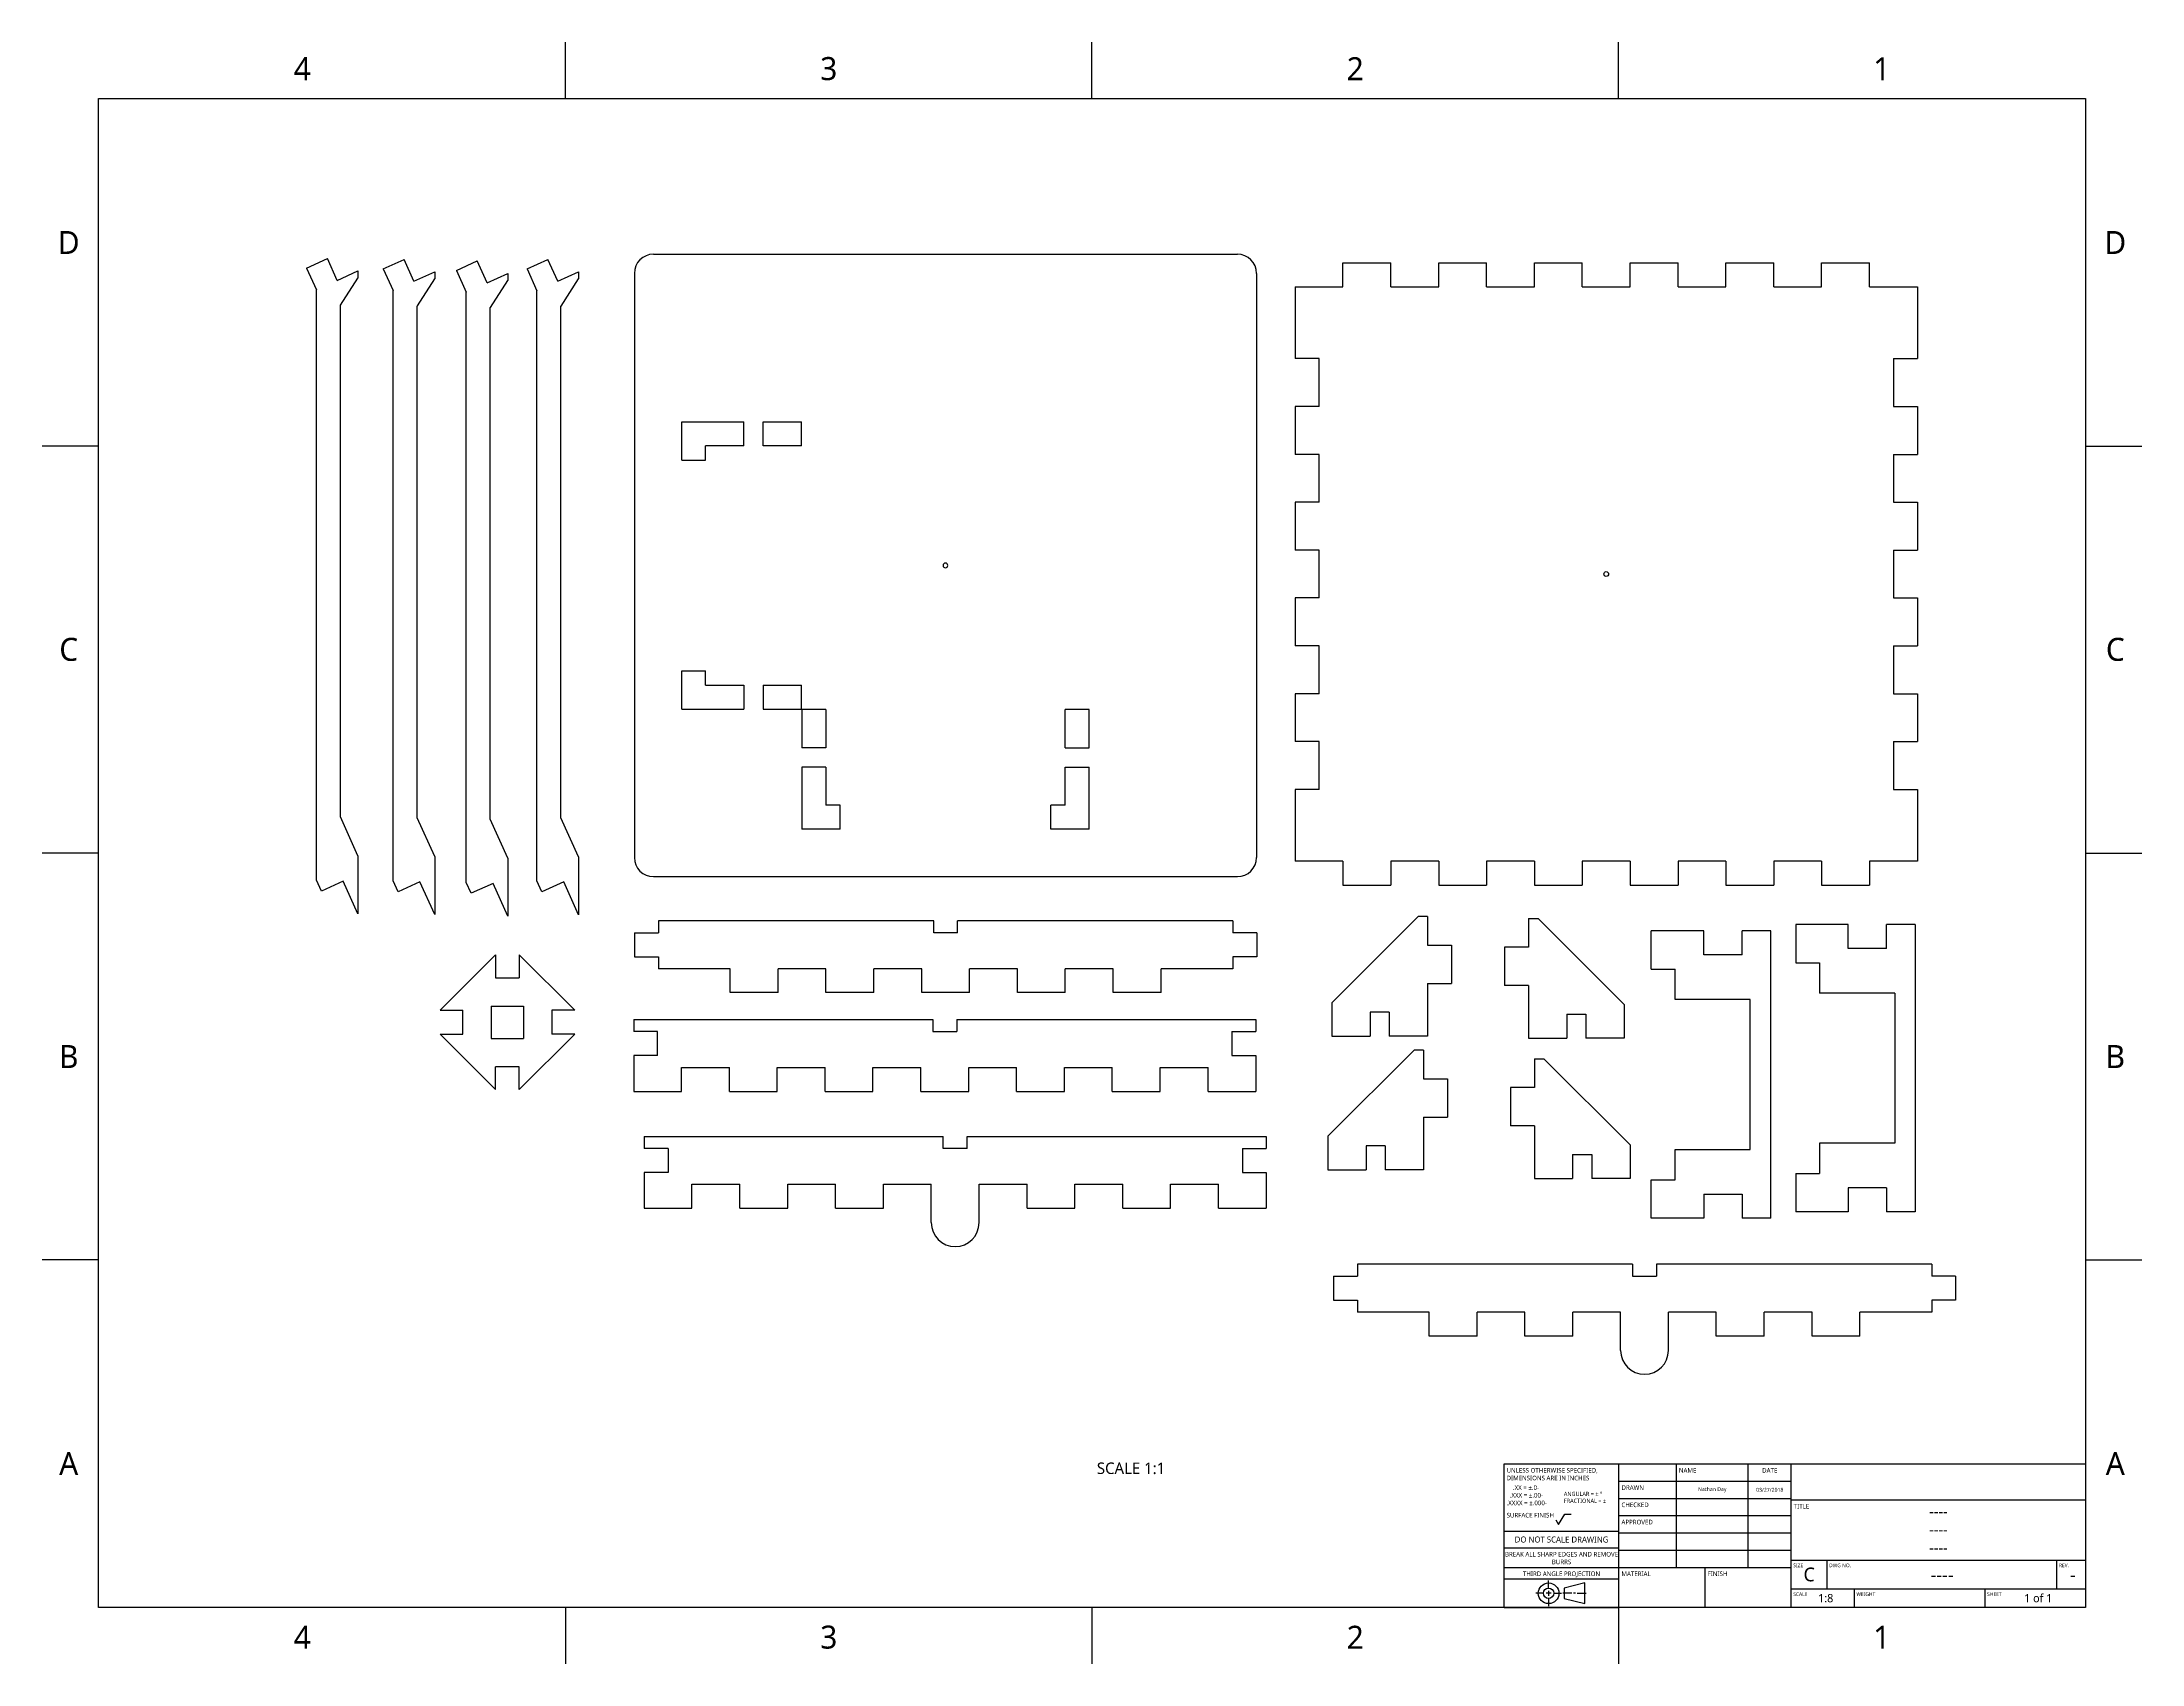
# Model space of a CAD drawing. Extents: x 0 to 22, y 0 to 17.
import ezdxf

# ---------------------------------------------------------------- set-up
doc = ezdxf.new("R2010")
doc.units = 0
doc.header["$LTSCALE"] = 0.5
doc.header["$MEASUREMENT"] = 0
for name, color, linetype in [('ANNOTATION_TEXT', 7, 'CONTINUOUS'), ('BORDER_FRAME', 7, 'CONTINUOUS'), ('BORDER_ZONES', 7, 'CONTINUOUS'), ('TITLE_BLOCK', 7, 'CONTINUOUS'), ('VISIBLE', 7, 'CONTINUOUS')]:
    doc.layers.add(name, color=color, linetype=linetype)
doc.styles.add('ONSHAPE-STANDARD', font='NotoSans-Regular.ttf')
doc.styles.add('ONSHAPE-STANDARD-FIELDS', font='')
doc.styles.get('ONSHAPE-STANDARD-FIELDS').set_extended_font_data('Noto Sans')

msp = doc.modelspace()

# ---------------------------------------------------------------- linework, layer by layer
at = {"layer": 'BORDER_FRAME'}
for p, q in [((0.62, 0.62), (0.62, 16.38)), ((0.62, 16.38), (21.38, 16.38)), ((21.38, 16.38), (21.38, 0.62)), ((21.38, 0.62), (0.62, 0.62))]:
    msp.add_line(p, q, dxfattribs=at)
at = {"layer": 'BORDER_ZONES'}
for p, q in [((5.5, 16.38), (5.5, 16.969)), ((11, 16.38), (11, 16.969)), ((16.5, 16.38), (16.5, 16.969)), ((0.62, 12.75), (0.031, 12.75)), ((21.38, 12.75), (21.969, 12.75)), ((0.62, 8.5), (0.031, 8.5)), ((21.38, 8.5), (21.969, 8.5)), ((0.62, 4.25), (0.031, 4.25)), ((21.38, 4.25), (21.969, 4.25)), ((5.5, 0.62), (5.5, 0.031)), ((11, 0.62), (11, 0.031)), ((16.5, 0.62), (16.5, 0.031))]:
    msp.add_line(p, q, dxfattribs=at)
at = {"layer": 'TITLE_BLOCK'}
for p, q in [((15.305, 0.62), (15.305, 2.12)), ((15.305, 2.12), (16.505, 2.12)), ((16.505, 0.62), (16.505, 2.12)), ((16.505, 2.12), (18.305, 2.12)), ((17.105, 1.04), (17.105, 2.12)), ((17.855, 1.04), (17.855, 2.12)), ((18.305, 0.62), (18.305, 2.12)), ((18.305, 2.12), (21.38, 2.12)), ((16.505, 1.94), (18.305, 1.94)), ((16.505, 1.76), (18.305, 1.76)), ((15.845, 1.538), (15.875, 1.486)), ((15.875, 1.486), (15.938, 1.595)), ((15.938, 1.595), (16.004, 1.595)), ((16.505, 1.58), (18.305, 1.58)), ((18.305, 1.745), (21.38, 1.745)), ((15.305, 1.418), (16.505, 1.418)), ((16.505, 1.4), (18.305, 1.4)), ((15.305, 1.244), (16.505, 1.244)), ((16.505, 1.22), (18.305, 1.22)), ((18.305, 1.115), (21.38, 1.115)), ((18.68, 0.815), (18.68, 1.115)), ((21.08, 0.815), (21.08, 1.115)), ((15.305, 1.04), (16.505, 1.04)), ((15.305, 0.92), (16.505, 0.92)), ((15.77, 0.823), (15.77, 0.904)), ((16.505, 1.04), (18.305, 1.04)), ((17.405, 0.62), (17.405, 1.04)), ((15.716, 0.769), (15.635, 0.769)), ((15.797, 0.769), (15.743, 0.769)), ((15.77, 0.796), (15.77, 0.742)), ((15.77, 0.715), (15.77, 0.634)), ((15.824, 0.769), (15.905, 0.769)), ((16.013, 0.769), (15.918, 0.769)), ((16.148, 0.877), (15.932, 0.823)), ((15.932, 0.823), (15.932, 0.715)), ((15.932, 0.715), (16.148, 0.661)), ((16.051, 0.769), (16.029, 0.769)), ((16.067, 0.769), (16.162, 0.769)), ((16.148, 0.661), (16.148, 0.877)), ((18.305, 0.815), (21.38, 0.815)), ((18.965, 0.62), (18.965, 0.815)), ((20.33, 0.62), (20.33, 0.815)), ((15.305, 0.62), (16.505, 0.62))]:
    msp.add_line(p, q, dxfattribs=at)
for radius in [0.108, 0.054]:
    msp.add_circle((15.77, 0.769), radius, dxfattribs=at)
at = {"layer": 'VISIBLE'}
for p, q in [((2.795, 14.609), (3.012, 14.707)), ((3.115, 14.479), (3.012, 14.707)), ((3.596, 14.601), (3.813, 14.699)), ((3.917, 14.471), (3.813, 14.699)), ((6.419, 14.753), (12.519, 14.753)), ((2.795, 14.609), (2.898, 14.381)), ((3.115, 14.479), (3.332, 14.578)), ((3.15, 14.221), (3.332, 14.503)), ((3.332, 14.578), (3.332, 14.503)), ((3.596, 14.601), (3.7, 14.373)), ((3.917, 14.471), (4.134, 14.57)), ((3.952, 14.213), (4.134, 14.495)), ((4.134, 14.57), (4.134, 14.495)), ((4.36, 14.584), (4.577, 14.683)), ((4.36, 14.584), (4.463, 14.356)), ((4.68, 14.455), (4.577, 14.683)), ((4.68, 14.455), (4.897, 14.553)), ((4.897, 14.553), (4.897, 14.479)), ((5.098, 14.6), (5.316, 14.698)), ((5.098, 14.6), (5.202, 14.372)), ((5.419, 14.471), (5.316, 14.698)), ((5.419, 14.471), (5.636, 14.569)), ((5.454, 14.212), (5.636, 14.495)), ((5.636, 14.569), (5.636, 14.495)), ((6.219, 14.553), (6.219, 8.453)), ((12.719, 14.553), (12.719, 8.453)), ((13.622, 14.413), (13.622, 14.663)), ((13.622, 14.663), (14.122, 14.663)), ((14.122, 14.413), (14.122, 14.663)), ((14.622, 14.413), (14.622, 14.663)), ((14.622, 14.663), (15.122, 14.663)), ((15.122, 14.413), (15.122, 14.663)), ((15.622, 14.413), (15.622, 14.663)), ((15.622, 14.663), (16.122, 14.663)), ((16.122, 14.413), (16.122, 14.663)), ((16.622, 14.413), (16.622, 14.663)), ((16.622, 14.663), (17.122, 14.663)), ((17.122, 14.413), (17.122, 14.663)), ((17.622, 14.413), (17.622, 14.663)), ((17.622, 14.663), (18.122, 14.663)), ((18.122, 14.413), (18.122, 14.663)), ((18.622, 14.413), (18.622, 14.663)), ((18.622, 14.663), (19.122, 14.663)), ((19.122, 14.413), (19.122, 14.663)), ((2.898, 8.217), (2.898, 14.381)), ((3.7, 8.209), (3.7, 14.373)), ((4.463, 8.192), (4.463, 14.356)), ((4.715, 14.196), (4.897, 14.479)), ((5.202, 8.208), (5.202, 14.372)), ((13.122, 14.413), (13.622, 14.413)), ((13.122, 14.413), (13.122, 13.663)), ((14.122, 14.413), (14.622, 14.413)), ((15.122, 14.413), (15.622, 14.413)), ((16.122, 14.413), (16.622, 14.413)), ((17.122, 14.413), (17.622, 14.413)), ((18.122, 14.413), (18.622, 14.413)), ((19.122, 14.413), (19.622, 14.413)), ((19.622, 14.413), (19.622, 13.663)), ((3.148, 14.22), (3.15, 14.221)), ((3.148, 8.876), (3.148, 14.22)), ((3.95, 14.212), (3.952, 14.213)), ((3.95, 8.868), (3.95, 14.212)), ((4.713, 14.195), (4.715, 14.196)), ((4.713, 8.852), (4.713, 14.195)), ((5.452, 14.211), (5.454, 14.212)), ((5.452, 8.867), (5.452, 14.211)), ((13.372, 13.663), (13.122, 13.663)), ((13.372, 13.163), (13.372, 13.663)), ((19.372, 13.663), (19.622, 13.663)), ((19.372, 13.663), (19.372, 13.163)), ((13.372, 13.163), (13.122, 13.163)), ((13.122, 13.163), (13.122, 12.663)), ((19.372, 13.163), (19.622, 13.163)), ((19.622, 13.163), (19.622, 12.663)), ((6.714, 13.003), (7.364, 13.003)), ((6.714, 12.603), (6.714, 13.003)), ((7.364, 12.753), (7.364, 13.003)), ((7.564, 12.753), (7.564, 13.003)), ((7.564, 13.003), (7.964, 13.003)), ((7.964, 12.753), (7.964, 13.003)), ((6.964, 12.603), (6.964, 12.753)), ((7.364, 12.753), (6.964, 12.753)), ((7.964, 12.753), (7.564, 12.753)), ((6.714, 12.603), (6.964, 12.603)), ((13.372, 12.663), (13.122, 12.663)), ((13.372, 12.163), (13.372, 12.663)), ((19.372, 12.663), (19.622, 12.663)), ((19.372, 12.663), (19.372, 12.163)), ((13.372, 12.163), (13.122, 12.163)), ((13.122, 12.163), (13.122, 11.663)), ((19.372, 12.163), (19.622, 12.163)), ((19.622, 12.163), (19.622, 11.663)), ((13.372, 11.663), (13.122, 11.663)), ((13.372, 11.163), (13.372, 11.663)), ((19.372, 11.663), (19.372, 11.163)), ((19.372, 11.663), (19.622, 11.663)), ((13.122, 11.163), (13.122, 10.663)), ((13.372, 11.163), (13.122, 11.163)), ((19.372, 11.163), (19.622, 11.163)), ((19.622, 11.163), (19.622, 10.663)), ((13.372, 10.663), (13.122, 10.663)), ((13.372, 10.163), (13.372, 10.663)), ((19.372, 10.663), (19.622, 10.663)), ((19.372, 10.663), (19.372, 10.163)), ((6.714, 10.003), (6.714, 10.403)), ((6.714, 10.403), (6.964, 10.403)), ((6.964, 10.253), (6.964, 10.403)), ((6.964, 10.253), (7.364, 10.253)), ((7.364, 10.253), (7.364, 10.003)), ((7.564, 10.253), (7.964, 10.253)), ((7.564, 10.253), (7.564, 10.003)), ((7.964, 10.003), (7.964, 10.253)), ((13.372, 10.163), (13.122, 10.163)), ((13.122, 10.163), (13.122, 9.663)), ((19.372, 10.163), (19.622, 10.163)), ((19.622, 10.163), (19.622, 9.663)), ((6.714, 10.003), (7.364, 10.003)), ((7.564, 10.003), (7.964, 10.003)), ((8.219, 9.998), (7.969, 9.998)), ((7.969, 9.998), (7.969, 9.598)), ((8.219, 9.998), (8.219, 9.598)), ((10.969, 9.998), (10.719, 9.998)), ((10.719, 9.598), (10.719, 9.998)), ((10.969, 9.598), (10.969, 9.998)), ((13.372, 9.663), (13.122, 9.663)), ((13.372, 9.163), (13.372, 9.663)), ((19.372, 9.663), (19.622, 9.663)), ((19.372, 9.663), (19.372, 9.163)), ((8.219, 9.598), (7.969, 9.598)), ((10.719, 9.598), (10.969, 9.598)), ((7.969, 9.398), (7.969, 8.748)), ((8.219, 9.398), (7.969, 9.398)), ((8.219, 9.398), (8.219, 8.998)), ((10.719, 8.998), (10.719, 9.398)), ((10.719, 9.398), (10.969, 9.398)), ((10.969, 8.748), (10.969, 9.398)), ((8.369, 8.998), (8.219, 8.998)), ((8.369, 8.748), (8.369, 8.998)), ((10.719, 8.998), (10.569, 8.998)), ((10.569, 8.748), (10.569, 8.998)), ((13.122, 9.163), (13.122, 8.413)), ((13.372, 9.163), (13.122, 9.163)), ((19.372, 9.163), (19.622, 9.163)), ((19.622, 9.163), (19.622, 8.413)), ((3.332, 8.47), (3.148, 8.876)), ((4.134, 8.462), (3.95, 8.868)), ((4.897, 8.445), (4.713, 8.852)), ((5.636, 8.461), (5.452, 8.867)), ((8.369, 8.748), (7.969, 8.748)), ((10.969, 8.748), (10.569, 8.748)), ((3.332, 8.47), (3.332, 7.865)), ((4.134, 8.462), (4.134, 7.857)), ((4.897, 8.445), (4.897, 7.84)), ((5.636, 8.461), (5.636, 7.856)), ((13.622, 8.413), (13.122, 8.413)), ((13.622, 8.413), (13.622, 8.163)), ((14.122, 8.413), (14.122, 8.163)), ((14.622, 8.413), (14.122, 8.413)), ((14.622, 8.413), (14.622, 8.163)), ((15.122, 8.413), (15.122, 8.163)), ((15.622, 8.413), (15.122, 8.413)), ((15.622, 8.413), (15.622, 8.163)), ((16.622, 8.413), (16.122, 8.413)), ((16.122, 8.413), (16.122, 8.163)), ((16.622, 8.413), (16.622, 8.163)), ((17.622, 8.413), (17.122, 8.413)), ((17.122, 8.413), (17.122, 8.163)), ((17.622, 8.413), (17.622, 8.163)), ((18.622, 8.413), (18.122, 8.413)), ((18.122, 8.413), (18.122, 8.163)), ((18.622, 8.413), (18.622, 8.163)), ((19.622, 8.413), (19.122, 8.413)), ((19.122, 8.413), (19.122, 8.163)), ((2.95, 8.103), (2.898, 8.217)), ((3.177, 8.206), (2.95, 8.103)), ((3.332, 7.865), (3.177, 8.206)), ((3.751, 8.095), (3.7, 8.209)), ((3.979, 8.198), (3.751, 8.095)), ((4.134, 7.857), (3.979, 8.198)), ((4.515, 8.079), (4.463, 8.192)), ((4.743, 8.182), (4.515, 8.079)), ((4.897, 7.84), (4.743, 8.182)), ((5.253, 8.094), (5.202, 8.208)), ((5.481, 8.198), (5.253, 8.094)), ((5.636, 7.856), (5.481, 8.198)), ((6.419, 8.253), (12.519, 8.253)), ((13.622, 8.163), (14.122, 8.163)), ((14.622, 8.163), (15.122, 8.163)), ((15.622, 8.163), (16.122, 8.163)), ((16.622, 8.163), (17.122, 8.163)), ((17.622, 8.163), (18.122, 8.163)), ((18.622, 8.163), (19.122, 8.163)), ((6.471, 7.792), (6.471, 7.667)), ((9.346, 7.792), (6.471, 7.792)), ((9.346, 7.667), (9.346, 7.792)), ((9.596, 7.667), (9.596, 7.792)), ((12.471, 7.792), (9.596, 7.792)), ((12.471, 7.792), (12.471, 7.667)), ((14.406, 7.837), (13.506, 6.937)), ((14.506, 7.837), (14.406, 7.837)), ((14.506, 7.837), (14.506, 7.537)), ((15.56, 7.817), (15.56, 7.517)), ((15.56, 7.817), (15.66, 7.817)), ((15.66, 7.817), (16.56, 6.917)), ((16.841, 7.286), (16.841, 7.686)), ((17.391, 7.686), (16.841, 7.686)), ((17.391, 7.436), (17.391, 7.686)), ((17.791, 7.436), (17.791, 7.686)), ((18.091, 7.686), (17.791, 7.686)), ((18.091, 4.686), (18.091, 7.686)), ((18.351, 7.753), (18.351, 7.353)), ((18.901, 7.753), (18.351, 7.753)), ((18.901, 7.503), (18.901, 7.753)), ((19.301, 7.503), (19.301, 7.753)), ((19.601, 7.753), (19.301, 7.753)), ((19.601, 7.753), (19.601, 4.753)), ((6.221, 7.667), (6.221, 7.417)), ((6.221, 7.667), (6.471, 7.667)), ((9.596, 7.667), (9.346, 7.667)), ((12.721, 7.667), (12.471, 7.667)), ((12.721, 7.667), (12.721, 7.417)), ((14.506, 7.537), (14.756, 7.537)), ((14.756, 7.537), (14.756, 7.137)), ((15.56, 7.517), (15.31, 7.517)), ((15.31, 7.517), (15.31, 7.117)), ((19.301, 7.503), (18.901, 7.503)), ((4.767, 7.436), (4.189, 6.857)), ((4.767, 7.436), (4.767, 7.198)), ((5.017, 7.436), (5.017, 7.198)), ((5.596, 6.857), (5.017, 7.436)), ((6.221, 7.417), (6.471, 7.417)), ((6.471, 7.417), (6.471, 7.292)), ((7.221, 7.292), (6.471, 7.292)), ((7.221, 7.042), (7.221, 7.292)), ((7.721, 7.042), (7.721, 7.292)), ((8.221, 7.292), (7.721, 7.292)), ((8.221, 7.042), (8.221, 7.292)), ((8.721, 7.042), (8.721, 7.292)), ((9.221, 7.292), (8.721, 7.292)), ((9.221, 7.042), (9.221, 7.292)), ((9.721, 7.042), (9.721, 7.292)), ((10.221, 7.292), (9.721, 7.292)), ((10.221, 7.042), (10.221, 7.292)), ((10.721, 7.042), (10.721, 7.292)), ((11.221, 7.292), (10.721, 7.292)), ((11.221, 7.042), (11.221, 7.292)), ((12.471, 7.292), (11.721, 7.292)), ((11.721, 7.042), (11.721, 7.292)), ((12.471, 7.417), (12.471, 7.292)), ((12.721, 7.417), (12.471, 7.417)), ((16.841, 7.286), (17.091, 7.286)), ((17.091, 6.97), (17.091, 7.286)), ((17.791, 7.436), (17.391, 7.436)), ((18.351, 7.353), (18.601, 7.353)), ((18.601, 7.353), (18.601, 7.037)), ((4.767, 7.198), (5.017, 7.198)), ((7.721, 7.042), (7.221, 7.042)), ((8.721, 7.042), (8.221, 7.042)), ((9.721, 7.042), (9.221, 7.042)), ((10.721, 7.042), (10.221, 7.042)), ((11.721, 7.042), (11.221, 7.042)), ((14.506, 7.137), (14.506, 6.587)), ((14.506, 7.137), (14.756, 7.137)), ((15.56, 7.117), (15.31, 7.117)), ((15.56, 7.117), (15.56, 6.567)), ((19.386, 7.037), (18.601, 7.037)), ((19.386, 7.037), (19.386, 5.47)), ((4.189, 6.857), (4.427, 6.857)), ((4.427, 6.607), (4.427, 6.857)), ((4.722, 6.902), (5.062, 6.902)), ((4.722, 6.902), (4.722, 6.562)), ((5.062, 6.902), (5.062, 6.562)), ((5.596, 6.857), (5.358, 6.857)), ((5.358, 6.857), (5.358, 6.607)), ((13.506, 6.937), (13.506, 6.587)), ((14.106, 6.837), (13.906, 6.837)), ((13.906, 6.837), (13.906, 6.587)), ((14.106, 6.837), (14.106, 6.587)), ((15.96, 6.817), (16.16, 6.817)), ((15.96, 6.817), (15.96, 6.567)), ((16.16, 6.817), (16.16, 6.567)), ((16.56, 6.917), (16.56, 6.567)), ((17.876, 6.97), (17.091, 6.97)), ((17.876, 5.403), (17.876, 6.97)), ((4.189, 6.607), (4.767, 6.029)), ((4.189, 6.607), (4.427, 6.607)), ((5.017, 6.029), (5.596, 6.607)), ((5.596, 6.607), (5.358, 6.607)), ((6.212, 6.761), (9.337, 6.761)), ((6.212, 6.761), (6.212, 6.636)), ((6.462, 6.636), (6.212, 6.636)), ((6.462, 6.386), (6.462, 6.636)), ((9.337, 6.761), (9.337, 6.636)), ((9.337, 6.636), (9.587, 6.636)), ((9.587, 6.761), (12.712, 6.761)), ((9.587, 6.761), (9.587, 6.636)), ((12.462, 6.636), (12.712, 6.636)), ((12.462, 6.636), (12.462, 6.386)), ((12.712, 6.761), (12.712, 6.636)), ((13.506, 6.587), (13.906, 6.587)), ((14.506, 6.587), (14.106, 6.587)), ((4.722, 6.562), (5.062, 6.562)), ((6.212, 6.386), (6.212, 6.011)), ((6.462, 6.386), (6.212, 6.386)), ((12.462, 6.386), (12.712, 6.386)), ((12.712, 6.386), (12.712, 6.011)), ((14.364, 6.442), (13.464, 5.542)), ((14.464, 6.442), (14.364, 6.442)), ((14.464, 6.442), (14.464, 6.142)), ((15.56, 6.567), (15.96, 6.567)), ((16.56, 6.567), (16.16, 6.567)), ((4.767, 6.029), (4.767, 6.267)), ((5.017, 6.267), (4.767, 6.267)), ((5.017, 6.029), (5.017, 6.267)), ((6.712, 6.261), (7.212, 6.261)), ((6.712, 6.011), (6.712, 6.261)), ((7.212, 6.011), (7.212, 6.261)), ((7.712, 6.261), (8.212, 6.261)), ((7.712, 6.011), (7.712, 6.261)), ((8.212, 6.011), (8.212, 6.261)), ((8.712, 6.261), (9.212, 6.261)), ((8.712, 6.011), (8.712, 6.261)), ((9.212, 6.011), (9.212, 6.261)), ((9.712, 6.261), (10.212, 6.261)), ((9.712, 6.011), (9.712, 6.261)), ((10.212, 6.011), (10.212, 6.261)), ((10.712, 6.261), (11.212, 6.261)), ((10.712, 6.011), (10.712, 6.261)), ((11.212, 6.011), (11.212, 6.261)), ((11.712, 6.261), (12.212, 6.261)), ((11.712, 6.011), (11.712, 6.261)), ((12.212, 6.011), (12.212, 6.261)), ((15.621, 6.352), (15.621, 6.052)), ((15.621, 6.352), (15.721, 6.352)), ((15.721, 6.352), (16.621, 5.452)), ((6.212, 6.011), (6.712, 6.011)), ((7.212, 6.011), (7.712, 6.011)), ((8.212, 6.011), (8.712, 6.011)), ((9.212, 6.011), (9.712, 6.011)), ((10.212, 6.011), (10.712, 6.011)), ((11.212, 6.011), (11.712, 6.011)), ((12.212, 6.011), (12.712, 6.011)), ((14.464, 6.142), (14.714, 6.142)), ((14.714, 6.142), (14.714, 5.742)), ((15.371, 6.052), (15.371, 5.652)), ((15.621, 6.052), (15.371, 6.052)), ((14.464, 5.742), (14.714, 5.742)), ((14.464, 5.742), (14.464, 5.192)), ((6.321, 5.54), (6.321, 5.415)), ((6.321, 5.54), (9.446, 5.54)), ((9.446, 5.415), (9.446, 5.54)), ((9.696, 5.415), (9.696, 5.54)), ((9.696, 5.54), (12.821, 5.54)), ((12.821, 5.54), (12.821, 5.415)), ((13.464, 5.542), (13.464, 5.192)), ((15.621, 5.652), (15.371, 5.652)), ((15.621, 5.652), (15.621, 5.102)), ((6.571, 5.415), (6.321, 5.415)), ((6.571, 5.415), (6.571, 5.165)), ((9.696, 5.415), (9.446, 5.415)), ((12.571, 5.415), (12.821, 5.415)), ((12.571, 5.415), (12.571, 5.165)), ((14.064, 5.442), (13.864, 5.442)), ((13.864, 5.442), (13.864, 5.192)), ((14.064, 5.442), (14.064, 5.192)), ((16.021, 5.352), (16.221, 5.352)), ((16.021, 5.352), (16.021, 5.102)), ((16.221, 5.352), (16.221, 5.102)), ((16.621, 5.452), (16.621, 5.102)), ((17.091, 5.086), (17.091, 5.403)), ((17.091, 5.403), (17.876, 5.403)), ((18.601, 5.47), (18.601, 5.153)), ((19.386, 5.47), (18.601, 5.47)), ((6.321, 5.165), (6.321, 4.79)), ((6.571, 5.165), (6.321, 5.165)), ((12.571, 5.165), (12.821, 5.165)), ((12.821, 5.165), (12.821, 4.79)), ((13.464, 5.192), (13.864, 5.192)), ((14.464, 5.192), (14.064, 5.192)), ((15.621, 5.102), (16.021, 5.102)), ((16.621, 5.102), (16.221, 5.102)), ((16.841, 4.686), (16.841, 5.086)), ((16.841, 5.086), (17.091, 5.086)), ((18.351, 5.153), (18.351, 4.753)), ((18.351, 5.153), (18.601, 5.153)), ((6.821, 5.04), (7.321, 5.04)), ((6.821, 4.79), (6.821, 5.04)), ((7.321, 4.79), (7.321, 5.04)), ((7.821, 5.04), (8.321, 5.04)), ((7.821, 4.79), (7.821, 5.04)), ((8.321, 4.79), (8.321, 5.04)), ((8.821, 5.04), (9.321, 5.04)), ((8.821, 4.79), (8.821, 5.04)), ((9.321, 4.64), (9.321, 5.04)), ((9.821, 5.04), (10.321, 5.04)), ((9.821, 4.64), (9.821, 5.04)), ((10.321, 4.79), (10.321, 5.04)), ((10.821, 5.04), (11.321, 5.04)), ((10.821, 4.79), (10.821, 5.04)), ((11.321, 4.79), (11.321, 5.04)), ((11.821, 5.04), (12.321, 5.04)), ((11.821, 4.79), (11.821, 5.04)), ((12.321, 4.79), (12.321, 5.04)), ((17.391, 4.936), (17.791, 4.936)), ((17.391, 4.936), (17.391, 4.686)), ((17.791, 4.936), (17.791, 4.686)), ((19.301, 5.003), (18.901, 5.003)), ((18.901, 5.003), (18.901, 4.753)), ((19.301, 5.003), (19.301, 4.753)), ((6.321, 4.79), (6.821, 4.79)), ((7.321, 4.79), (7.821, 4.79)), ((8.321, 4.79), (8.821, 4.79)), ((10.321, 4.79), (10.821, 4.79)), ((11.321, 4.79), (11.821, 4.79)), ((12.321, 4.79), (12.821, 4.79)), ((17.391, 4.686), (16.841, 4.686)), ((18.091, 4.686), (17.791, 4.686)), ((18.901, 4.753), (18.351, 4.753)), ((19.601, 4.753), (19.301, 4.753)), ((16.647, 4.206), (13.772, 4.206)), ((13.772, 4.206), (13.772, 4.081)), ((16.647, 4.206), (16.647, 4.081)), ((19.772, 4.206), (16.897, 4.206)), ((16.897, 4.206), (16.897, 4.081)), ((19.772, 4.206), (19.772, 4.081)), ((13.522, 4.081), (13.522, 3.831)), ((13.522, 4.081), (13.772, 4.081)), ((16.647, 4.081), (16.897, 4.081)), ((20.022, 4.081), (19.772, 4.081)), ((20.022, 4.081), (20.022, 3.831)), ((13.522, 3.831), (13.772, 3.831)), ((13.772, 3.831), (13.772, 3.706)), ((20.022, 3.831), (19.772, 3.831)), ((19.772, 3.831), (19.772, 3.706)), ((14.522, 3.706), (13.772, 3.706)), ((14.522, 3.456), (14.522, 3.706)), ((15.522, 3.706), (15.022, 3.706)), ((15.022, 3.456), (15.022, 3.706)), ((15.522, 3.456), (15.522, 3.706)), ((16.522, 3.706), (16.022, 3.706)), ((16.022, 3.456), (16.022, 3.706)), ((16.522, 3.306), (16.522, 3.706)), ((17.022, 3.306), (17.022, 3.706)), ((17.522, 3.706), (17.022, 3.706)), ((17.522, 3.456), (17.522, 3.706)), ((18.022, 3.456), (18.022, 3.706)), ((18.522, 3.706), (18.022, 3.706)), ((18.522, 3.456), (18.522, 3.706)), ((19.772, 3.706), (19.022, 3.706)), ((19.022, 3.456), (19.022, 3.706)), ((15.022, 3.456), (14.522, 3.456)), ((16.022, 3.456), (15.522, 3.456)), ((18.022, 3.456), (17.522, 3.456)), ((19.022, 3.456), (18.522, 3.456))]:
    msp.add_line(p, q, dxfattribs=at)
at = {"layer": 'VISIBLE', "extrusion": (0, 0, -1)}
msp.add_circle((-9.469, 11.503), 0.025, dxfattribs=at)
at = {"layer": 'VISIBLE'}
msp.add_circle((16.372, 11.413), 0.025, dxfattribs=at)
for centre, radius, start, end in [((6.419, 14.553), 0.2, 90, 180), ((12.519, 14.553), 0.2, 0, 90), ((6.419, 8.453), 0.2, 180, 270), ((12.519, 8.453), 0.2, 270, 0), ((9.571, 4.64), 0.25, 180, 0), ((16.772, 3.306), 0.25, 180, 0)]:
    msp.add_arc(centre, radius, start, end, dxfattribs=at)

# ---------------------------------------------------------------- texts
at = {"layer": 'ANNOTATION_TEXT', "insert": (11.408, 2.135), "char_height": 0.12, "attachment_point": 2, "style": 'ONSHAPE-STANDARD'}
msp.add_mtext('SCALE 1:1', dxfattribs=at)
at = {"layer": 'BORDER_ZONES', "char_height": 0.24, "attachment_point": 5, "style": 'ONSHAPE-STANDARD'}
for s, insert in [('4', (2.75, 16.69)), ('3', (8.25, 16.69)), ('2', (13.75, 16.69)), ('1', (19.25, 16.69)), ('D', (0.31, 14.875)), ('D', (21.69, 14.875)), ('C', (0.31, 10.625)), ('C', (21.69, 10.625)), ('B', (0.31, 6.375)), ('B', (21.69, 6.375)), ('A', (0.31, 2.125)), ('A', (21.69, 2.125)), ('4', (2.75, 0.31)), ('3', (8.25, 0.31)), ('2', (13.75, 0.31)), ('1', (19.25, 0.31))]:
    msp.add_mtext(s, dxfattribs=dict(at, insert=insert))
at = {"layer": 'TITLE_BLOCK'}
for s, insert, char_height, width, attachment_point, style in [('UNLESS OTHERWISE SPECIFIED, DIMENSIONS ARE IN INCHES', (15.331, 2.077), 0.048, 1.2, 1, 'ONSHAPE-STANDARD'), ('NAME', (17.131, 2.077), 0.048, 0.75, 1, 'ONSHAPE-STANDARD'), ('DATE', (18.08, 2.077), 0.048, 0.45, 2, 'ONSHAPE-STANDARD'), ('    .XX = ±.0-^J  .XXX = ±.00-^J.XXXX = ±.000-', (15.331, 1.897), 0.048, 0.6, 1, 'ONSHAPE-STANDARD'), ('^JANGULAR = ± °^JFRACTIONAL = ±', (15.929, 1.901), 0.0432, 0.6, 1, 'ONSHAPE-STANDARD'), ('DRAWN', (16.531, 1.897), 0.048, 0.6, 1, 'ONSHAPE-STANDARD'), ('Nathan Day', (17.48, 1.85), 0.0403, 0.75, 5, 'ONSHAPE-STANDARD-FIELDS'), ('03/27/2018', (18.08, 1.85), 0.0403, 0.45, 5, 'ONSHAPE-STANDARD-FIELDS'), ('SURFACE FINISH', (15.331, 1.609), 0.048, 0.6, 1, 'ONSHAPE-STANDARD'), ('APPROVED', (16.531, 1.537), 0.048, 0.6, 1, 'ONSHAPE-STANDARD'), ('CHECKED', (16.531, 1.717), 0.048, 0.6, 1, 'ONSHAPE-STANDARD'), ('TITLE', (18.331, 1.702), 0.048, 0.375, 1, 'ONSHAPE-STANDARD'), ('----', (19.843, 1.625), 0.1152, 2.775, 5, 'ONSHAPE-STANDARD-FIELDS'), ('DO NOT SCALE DRAWING', (15.905, 1.362), 0.0624, 1.2, 2, 'ONSHAPE-STANDARD'), ('----', (19.843, 1.436), 0.1152, 2.775, 5, 'ONSHAPE-STANDARD-FIELDS'), ('BREAK ALL SHARP EDGES AND REMOVE BURRS', (15.905, 1.201), 0.048, 1.2, 2, 'ONSHAPE-STANDARD'), ('----', (19.843, 1.247), 0.1152, 2.775, 5, 'ONSHAPE-STANDARD-FIELDS'), ('THIRD ANGLE PROJECTION', (15.905, 0.997), 0.048, 1.2, 2, 'ONSHAPE-STANDARD'), ('MATERIAL', (16.531, 0.997), 0.048, 0.9, 1, 'ONSHAPE-STANDARD'), ('FINISH', (17.431, 0.997), 0.048, 0.9, 1, 'ONSHAPE-STANDARD'), ('SIZE', (18.326, 1.08), 0.0384, 0.375, 1, 'ONSHAPE-STANDARD'), ('C', (18.492, 0.965), 0.144, 0.375, 5, 'ONSHAPE-STANDARD-FIELDS'), ('DWG NO.', (18.701, 1.08), 0.0384, 2.4, 1, 'ONSHAPE-STANDARD'), ('----', (19.88, 0.965), 0.144, 2.4, 5, 'ONSHAPE-STANDARD-FIELDS'), ('REV.', (21.101, 1.08), 0.0384, 0.3, 1, 'ONSHAPE-STANDARD'), ('-', (21.245, 0.965), 0.144, 0.27, 5, 'ONSHAPE-STANDARD-FIELDS'), ('SCALE', (18.326, 0.78), 0.0384, 0.66, 1, 'ONSHAPE-STANDARD'), ('1:8', (18.665, 0.718), 0.0864, 0.6, 5, 'ONSHAPE-STANDARD-FIELDS'), ('WEIGHT', (18.986, 0.78), 0.0384, 1.365, 1, 'ONSHAPE-STANDARD'), ('SHEET', (20.351, 0.78), 0.0384, 1.05, 1, 'ONSHAPE-STANDARD'), ('1 of 1', (20.885, 0.718), 0.0864, 0.99, 5, 'ONSHAPE-STANDARD-FIELDS')]:
    msp.add_mtext(s, dxfattribs=dict(at, insert=insert, char_height=char_height, width=width, attachment_point=attachment_point, style=style))

doc.saveas('drawing.dxf')
